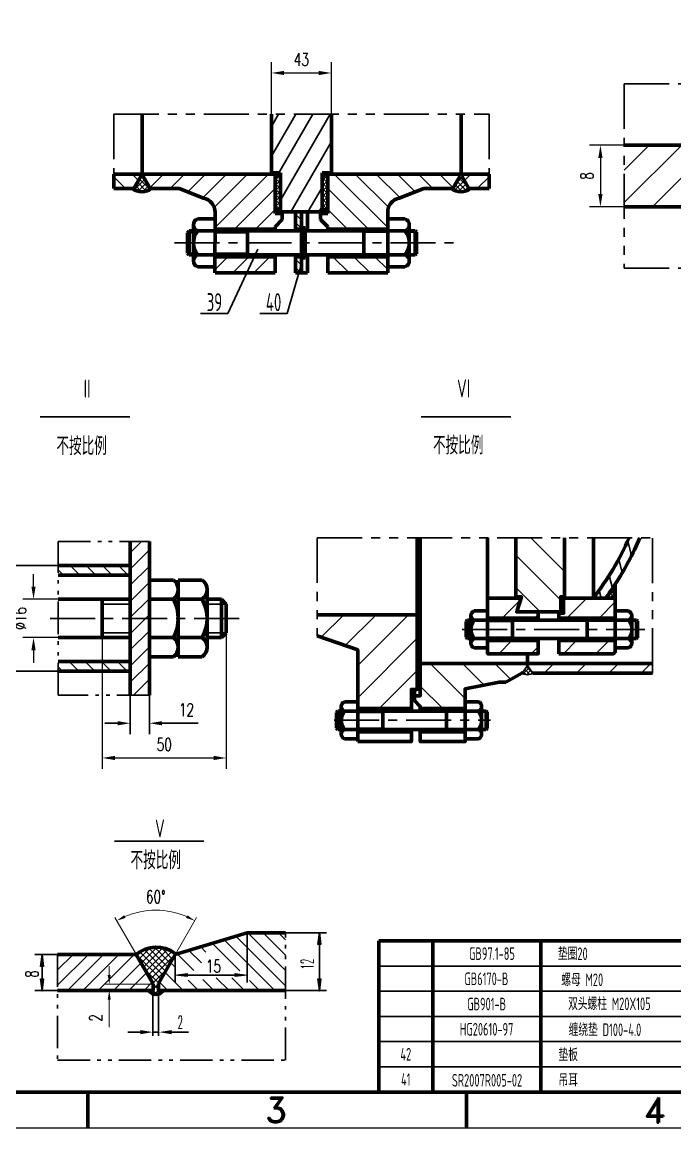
# Model space of a CAD drawing. Extents: x 0 to 1655, y 0 to 594.
# Drawn here: x 192 to 373.2, y -0.5 to 307.1 of the extents above; entities that cross this region are included whole.
import ezdxf

# ---------------------------------------------------------------- set-up
doc = ezdxf.new("R2010")
doc.units = 0
doc.header["$LTSCALE"] = 10
for name, pattern in [('CENTER', [2, 1.25, -0.25, 0.25, -0.25]), ('DASHED', [0.75, 0.5, -0.25]), ('EB_DASHDOT', [39, 30, -3, 3, -3]), ('JXX-S', [1.7, 0.9, -0.2, 0.1, -0.2, 0.1, -0.2]), ('PHANTOM', [2.5, 1.25, -0.25, 0.25, -0.25, 0.25, -0.25])]:
    doc.linetypes.add(name, pattern=pattern)
doc.layers.get('0').update_dxf_attribs({"color": 8, "linetype": 'CONTINUOUS'})
doc.layers.get('Defpoints').update_dxf_attribs({"linetype": 'CONTINUOUS'})
for name, color, linetype in [('1', 2, 'CONTINUOUS'), ('EBLAYER10', 7, 'EB_DASHDOT'), ('EBLAYER8', 7, 'CONTINUOUS'), ('TK', 5, 'CONTINUOUS')]:
    doc.layers.add(name, color=color, linetype=linetype)
for name, color, linetype, lineweight in [('A', 3, 'CONTINUOUS', 70), ('BCD', 7, 'CONTINUOUS', 35), ('G', 1, 'CENTER', 35), ('K', 6, 'PHANTOM', 35)]:
    doc.layers.add(name, color=color, linetype=linetype, lineweight=lineweight)
doc.styles.add('EN', font='romans.shx', dxfattribs={"width": 0.7, "height": 3.5})
doc.styles.add('HZ', font='dim.shx', dxfattribs={"width": 0.7, "height": 3.5, "bigfont": 'hztxt.shx'})
doc.styles.add('ST', font='romand.shx', dxfattribs={"bigfont": 'fs64f.shx'})
doc.dimstyles.get("Standard").update_dxf_attribs({"dimtxt": 3.5, "dimasz": 3.5, "dimexe": 3, "dimexo": 0, "dimgap": 2, "dimtad": 1, "dimdec": 4, "dimzin": 0, "dimdsep": 46, "dimtxsty": 'EN', "dimcen": 3, "dimclrt": 7, "dimadec": 0, "dimazin": 0, "dimtfac": 1, "dimtdec": 4, "dimtofl": 0, "dimtmove": 0, "dimatfit": 3, "dimfxl": 0, "dimtolj": 1, "dimtzin": 0, "dimarcsym": 0})
pattern_1 = [(45, (-73.0888, -77.9724), (-0.7296458, 0.7296458), []), (135, (-73.0888, -77.9724), (-0.7296458, -0.7296458), [])]
pattern_2 = [(45, (448.1184, 57.9486), (-0.561266, 0.561266), []), (135, (448.1184, 57.9486), (-0.561266, -0.561266), [])]

# ---------------------------------------------------------------- blocks, each defined once
blk = doc.blocks.new('*D7')
at = {"layer": 'BCD', "color": 0, "lineweight": -2}
for p, q in [((195.17, 150.35), (195.17, 153.85)), ((201.99, 146.85), (192.17, 146.85)), ((201.99, 136.18), (192.17, 136.18)), ((195.17, 132.68), (195.17, 129.18))]:
    blk.add_line(p, q, dxfattribs=at)
at = {"layer": 'BCD', "color": 0}
for points in [[(194.58, 150.35), (195.75, 150.35), (195.17, 146.85)], [(194.58, 132.68), (195.75, 132.68), (195.17, 136.18)]]:
    blk.add_solid(points, dxfattribs=at)
at = {"layer": 'Defpoints', "color": 0}
for p in [(201.99, 146.85), (195.17, 136.18), (201.99, 136.18)]:
    blk.add_point(p, dxfattribs=at)
at = {"layer": 'BCD', "color": 7, "insert": (191.42, 141.52), "char_height": 3.5, "attachment_point": 5, "rotation": 90, "style": 'EN'}
blk.add_mtext('\\A1;%%C16', dxfattribs=at)
blk = doc.blocks.new('*D8')
at = {"layer": 'BCD', "color": 0, "lineweight": -2}
for p, q in [((214.26, 136.18), (214.26, 99.77)), ((248.66, 137.52), (248.66, 99.77)), ((217.76, 102.77), (245.16, 102.77))]:
    blk.add_line(p, q, dxfattribs=at)
at = {"layer": 'BCD', "color": 0}
for points in [[(217.76, 103.36), (217.76, 102.19), (214.26, 102.77)], [(245.16, 103.36), (245.16, 102.19), (248.66, 102.77)]]:
    blk.add_solid(points, dxfattribs=at)
at = {"layer": 'Defpoints', "color": 0}
for p in [(214.26, 136.18), (248.66, 137.52), (248.66, 102.77)]:
    blk.add_point(p, dxfattribs=at)
at = {"layer": 'BCD', "color": 7, "insert": (231.46, 106.52), "char_height": 3.5, "attachment_point": 5, "style": 'EN'}
blk.add_mtext('\\A1;50', dxfattribs=at)
blk = doc.blocks.new('*X15')
at = {"color": 0}
for p, q in [((82.6, 42.91), (82.4, 43.12)), ((80.16, 39.5), (82.6, 41.94)), ((81.59, 39.5), (80.6, 40.49)), ((82.48, 39.5), (80.97, 41.01)), ((81.04, 39.5), (82.6, 41.06)), ((82.6, 40.26), (81.33, 41.53)), ((81.39, 41.62), (82.6, 42.83)), ((82.6, 41.14), (81.69, 42.05)), ((81.93, 39.5), (82.6, 40.17)), ((82.6, 42.03), (82.04, 42.58)), ((80.71, 39.5), (80.24, 39.97))]:
    blk.add_line(p, q, dxfattribs=at)
blk = doc.blocks.new('*X14')
at = {"color": 0}
for p, q in [((96.14, 61.36), (95.07, 65.38)), ((93.54, 56.58), (92.54, 60.32)), ((90.82, 52.25), (89.88, 55.77)), ((87.68, 49.5), (87.1, 51.64))]:
    blk.add_line(p, q, dxfattribs=at)
blk = doc.blocks.new('*D24')
at = {"layer": 'BCD', "color": 0, "lineweight": -2}
for p, q in [((261.2, 281.57), (261.2, 295.99)), ((277.84, 281.57), (277.84, 295.99)), ((264.7, 292.99), (274.34, 292.99))]:
    blk.add_line(p, q, dxfattribs=at)
at = {"layer": 'BCD', "color": 0}
for points in [[(264.7, 293.57), (264.7, 292.41), (261.2, 292.99)], [(274.34, 293.57), (274.34, 292.41), (277.84, 292.99)]]:
    blk.add_solid(points, dxfattribs=at)
at = {"layer": 'Defpoints', "color": 0}
for p in [(277.84, 292.99), (261.2, 281.57), (277.84, 281.57)]:
    blk.add_point(p, dxfattribs=at)
at = {"layer": 'BCD', "color": 7, "insert": (269.52, 296.74), "char_height": 3.5, "attachment_point": 5, "style": 'EN'}
blk.add_mtext('\\A1;43', dxfattribs=at)
blk = doc.blocks.new('*D25')
at = {"layer": 'BCD', "color": 0, "lineweight": -2}
for p, q in [((359.14, 272.92), (349.52, 272.92)), ((352.52, 269.42), (352.52, 259.35)), ((359.14, 255.85), (349.52, 255.85))]:
    blk.add_line(p, q, dxfattribs=at)
at = {"layer": 'BCD', "color": 0}
for points in [[(351.93, 269.42), (353.1, 269.42), (352.52, 272.92)], [(351.93, 259.35), (353.1, 259.35), (352.52, 255.85)]]:
    blk.add_solid(points, dxfattribs=at)
at = {"layer": 'Defpoints', "color": 0}
for p in [(359.14, 272.92), (352.52, 255.85), (359.14, 255.85)]:
    blk.add_point(p, dxfattribs=at)
at = {"layer": 'BCD', "color": 7, "insert": (348.77, 264.39), "char_height": 3.5, "attachment_point": 5, "rotation": 90, "style": 'EN'}
blk.add_mtext('\\A1;8', dxfattribs=at)
blk = doc.blocks.new('EB_BLOCK147')
at = {"layer": 'EBLAYER8', "linetype": 'ByBlock'}
blk.add_hatch(color=0, dxfattribs=at).paths.add_polyline_path([(409.28, 77.88), (412.78, 77.3), (409.28, 76.71)])
blk = doc.blocks.new('EB_BLOCK148')
at = {"layer": 'EBLAYER8', "linetype": 'ByBlock'}
blk.add_hatch(color=0, dxfattribs=at).paths.add_polyline_path([(418.01, 77.88), (414.51, 77.3), (418.01, 76.71)])
blk = doc.blocks.new('*D135')
at = {"layer": 'BCD', "color": 0, "lineweight": 0}
for p, q in [((223.64, 48.27), (217.76, 58.45)), ((234.55, 48.27), (240.43, 58.45))]:
    blk.add_line(p, q, dxfattribs=at)
blk.add_arc((229.1, 38.82), 21.67, 66.6133, 113.3867, dxfattribs=at)
at = {"layer": 'BCD', "color": 0}
for points in [[(220.68, 58.34), (220.31, 59.08), (218.26, 57.58)], [(237.89, 59.08), (237.51, 58.34), (239.93, 57.58)]]:
    blk.add_solid(points, dxfattribs=at)
at = {"layer": 'Defpoints', "color": 0}
for p in [(232.86, 60.16), (223.69, 48.18), (234.5, 48.18), (228.38, 40.05), (229.88, 40.18)]:
    blk.add_point(p, dxfattribs=at)
at = {"layer": 'BCD', "color": 7, "insert": (229.1, 64.24), "char_height": 3.5, "attachment_point": 5, "style": 'EN'}
blk.add_mtext('\\A1;60%%d', dxfattribs=at)
blk = doc.blocks.new('EB_BLOCK154', base_point=(459, 88.84))
at = {"layer": 'EBLAYER10'}
blk.add_hatch(color=7, dxfattribs=at).paths.add_polyline_path([(459, 88.84), (459.41, 92.14), (458.59, 92.14)])
at = {"layer": 'EBLAYER10', "color": 7}
for p, q in [((459, 88.84), (458.59, 92.14)), ((458.59, 92.14), (459.41, 92.14)), ((459.41, 92.14), (459, 88.84))]:
    blk.add_line(p, q, dxfattribs=at)
blk = doc.blocks.new('EB_BLOCK153', base_point=(459, 88.84))
at = {"layer": 'EBLAYER10', "color": 7}
blk.add_blockref('EB_BLOCK154', (459, 88.84), dxfattribs=at)
blk = doc.blocks.new('EB_BLOCK156', base_point=(459, 104.96))
at = {"layer": 'EBLAYER10'}
blk.add_hatch(color=7, dxfattribs=at).paths.add_polyline_path([(459, 104.96), (458.59, 101.66), (459.41, 101.66)])
at = {"layer": 'EBLAYER10', "color": 7}
for p, q in [((458.59, 101.66), (459, 104.96)), ((459, 104.96), (459.41, 101.66)), ((459.41, 101.66), (458.59, 101.66))]:
    blk.add_line(p, q, dxfattribs=at)
blk = doc.blocks.new('EB_BLOCK155', base_point=(459, 104.96))
at = {"layer": 'EBLAYER10', "color": 7}
blk.add_blockref('EB_BLOCK156', (459, 104.96), dxfattribs=at)
blk = doc.blocks.new('EB_BLOCK170', base_point=(382, 98.84))
at = {"layer": 'EBLAYER10'}
blk.add_hatch(color=7, dxfattribs=at).paths.add_polyline_path([(382, 98.84), (381.59, 95.54), (382.41, 95.54)])
at = {"layer": 'EBLAYER10', "color": 7}
for p, q in [((381.59, 95.54), (382, 98.84)), ((382, 98.84), (382.41, 95.54)), ((382.41, 95.54), (381.59, 95.54))]:
    blk.add_line(p, q, dxfattribs=at)
blk = doc.blocks.new('EB_BLOCK169', base_point=(382, 98.84))
at = {"layer": 'EBLAYER10', "color": 7}
blk.add_blockref('EB_BLOCK170', (382, 98.84), dxfattribs=at)
blk = doc.blocks.new('EB_BLOCK172', base_point=(382, 88.84))
at = {"layer": 'EBLAYER10'}
blk.add_hatch(color=7, dxfattribs=at).paths.add_polyline_path([(382, 88.84), (382.41, 92.14), (381.59, 92.14)])
at = {"layer": 'EBLAYER10', "color": 7}
for p, q in [((382, 88.84), (381.59, 92.14)), ((381.59, 92.14), (382.41, 92.14)), ((382.41, 92.14), (382, 88.84))]:
    blk.add_line(p, q, dxfattribs=at)
blk = doc.blocks.new('EB_BLOCK171', base_point=(382, 88.84))
at = {"layer": 'EBLAYER10', "color": 7}
blk.add_blockref('EB_BLOCK172', (382, 88.84), dxfattribs=at)
blk = doc.blocks.new('EB_BLOCK174', base_point=(418.97, 93.13))
at = {"layer": 'EBLAYER10'}
blk.add_hatch(color=7, dxfattribs=at).paths.add_polyline_path([(418.97, 93.13), (422.27, 92.71), (422.27, 93.54)])
at = {"layer": 'EBLAYER10', "color": 7}
for p, q in [((418.97, 93.13), (422.27, 93.54)), ((422.27, 92.71), (418.97, 93.13)), ((422.27, 93.54), (422.27, 92.71))]:
    blk.add_line(p, q, dxfattribs=at)
blk = doc.blocks.new('EB_BLOCK173', base_point=(418.97, 93.13))
at = {"layer": 'EBLAYER10', "color": 7}
blk.add_blockref('EB_BLOCK174', (418.97, 93.13), dxfattribs=at)
blk = doc.blocks.new('EB_BLOCK176', base_point=(438.92, 93.13))
at = {"layer": 'EBLAYER10'}
blk.add_hatch(color=7, dxfattribs=at).paths.add_polyline_path([(438.92, 93.13), (435.62, 93.54), (435.62, 92.71)])
at = {"layer": 'EBLAYER10', "color": 7}
for p, q in [((435.62, 92.71), (435.62, 93.54)), ((435.62, 93.54), (438.92, 93.13)), ((438.92, 93.13), (435.62, 92.71))]:
    blk.add_line(p, q, dxfattribs=at)
blk = doc.blocks.new('EB_BLOCK175', base_point=(438.92, 93.13))
at = {"layer": 'EBLAYER10', "color": 7}
blk.add_blockref('EB_BLOCK176', (438.92, 93.13), dxfattribs=at)
blk = doc.blocks.new('*D136')
at = {"layer": 'BCD', "color": 0, "lineweight": 0}
for p, q in [((216.18, 42.46), (216.18, 44.96)), ((228.28, 39.96), (215.18, 39.96)), ((228.21, 38.18), (215.18, 38.18)), ((216.18, 35.68), (216.18, 28.01))]:
    blk.add_line(p, q, dxfattribs=at)
at = {"layer": 'BCD', "color": 0}
for points in [[(215.76, 42.46), (216.6, 42.46), (216.18, 39.96)], [(215.76, 35.68), (216.6, 35.68), (216.18, 38.18)]]:
    blk.add_solid(points, dxfattribs=at)
at = {"layer": 'Defpoints', "color": 0}
for p in [(216.18, 38.18), (228.31, 38.18), (228.38, 39.96)]:
    blk.add_point(p, dxfattribs=at)
at = {"layer": 'BCD', "color": 7, "insert": (212.43, 30.6), "char_height": 3.5, "attachment_point": 5, "rotation": 90, "style": 'EN'}
blk.add_mtext('\\A1;2', dxfattribs=at)

msp = doc.modelspace()

# ---------------------------------------------------------------- hatches: boundary and pattern name
at = {"layer": 'BCD'}
h = msp.add_hatch(dxfattribs=at)
h.set_pattern_fill('ANSI31', color=256, scale=1.3, angle=15, style=0)
h.set_pattern_definition([(60, (-73.089, -77.9724), (-3.57452, 2.06375), [])])
h.paths.add_polyline_path([(263.69279, 265.26156), (263.69279, 254.44556), (274.39802, 254.44556), (275.24392, 255.91071), (275.24392, 264.42956), (275.24392, 265.26156), (277.84245, 265.26156), (277.84245, 281.56876), (274.84725, 281.56876), (261.23628, 281.56876), (261.20245, 281.51016), (261.20245, 265.26156)])
h = msp.add_hatch(dxfattribs=at)
h.set_pattern_fill('ANSI31', color=256, scale=2, style=0)
h.set_pattern_definition([(45, (484.951, 373.818), (-4.49013, 4.49013), [])])
h.paths.add_polyline_path([(359.13851, 272.922), (359.13851, 255.84822), (393.28607, 255.84822), (393.28607, 272.922)])
h = msp.add_hatch(dxfattribs=at)
h.set_pattern_fill('ANSI31', color=256, scale=1.3, style=0)
h.set_pattern_definition([(135, (612.1337, -77.9724), (2.918583, 2.918583), [])])
h.paths.add_polyline_path([(217.43925, 264.92876), (224.92725, 264.92876), (224.92725, 264.26316), (223.00583, 260.93516), (222.50663, 260.93516), (222.50663, 260.93516), (217.43925, 260.93516)])
h = msp.add_hatch(dxfattribs=at)
h.set_pattern_fill('ANSI37', color=256, scale=0.325, style=0)
h.set_pattern_definition(pattern_1)
h.paths.add_polyline_path([(223.00581, 260.9354), (222.50663, 260.93539, 0.334090725), (228.01345, 260.93537), (227.51425, 260.93538), (225.59285, 264.26339), (225.59285, 264.92899), (224.92725, 264.92899), (224.92725, 264.26339)])
h = msp.add_hatch(dxfattribs=at)
h.set_pattern_fill('ANSI31', color=256, scale=1.3, angle=90, style=0)
h.set_pattern_definition([(45, (612.1337, -77.9724), (2.918583, -2.918583), [])])
h.paths.add_polyline_path([(235.57685, 260.93516), (228.01347, 260.93516), (227.51427, 260.93516), (225.59285, 264.26316), (225.59285, 264.92876), (262.20085, 264.92876), (262.20085, 253.94636), (263.80098, 253.94636), (263.80098, 251.88569), (262.20085, 250.28556), (262.20085, 249.61996), (245.56085, 249.61996), (245.56085, 254.33319, 0.357510809), (242.35046, 258.24924)])
h.paths.add_polyline_path([(245.56085, 241.96556), (262.20085, 241.96556), (262.20085, 237.47276), (245.56085, 237.47276)])
h = msp.add_hatch(dxfattribs=at)
h.set_pattern_fill('ANSI31', color=256, scale=1.3, angle=90, style=0)
h.set_pattern_definition([(135, (-73.089, -77.9724), (-2.918583, -2.918583), [])])
h.paths.add_polyline_path([(296.69444, 258.24924), (303.46805, 260.93516), (311.03143, 260.93516), (311.53063, 260.93516), (313.45205, 264.26316), (313.45205, 264.92876), (276.84405, 264.92876), (276.84405, 253.94636), (275.24392, 253.94636), (275.24392, 251.88569), (276.84405, 250.28556), (276.84405, 249.61996), (293.48405, 249.61996), (293.48405, 254.33319, -0.357510809)])
h.paths.add_polyline_path([(293.48405, 237.47276), (293.48405, 241.96556), (276.84405, 241.96556), (276.84405, 237.47276)])
h = msp.add_hatch(dxfattribs=at)
h.set_pattern_fill('ANSI37', color=256, scale=0.325, style=0)
h.set_pattern_definition(pattern_1)
h.paths.add_polyline_path([(314.11765, 264.26316), (314.11765, 264.92876), (313.45205, 264.92876), (313.45205, 264.26316), (311.53063, 260.93516), (311.50181, 260.93516), (312.10099, 260.33598, 0.236139099), (316.18357, 260.69353), (316.42519, 260.93516), (316.03907, 260.93516)])
h = msp.add_hatch(dxfattribs=at)
h.set_pattern_fill('ANSI31', color=256, scale=1.3, style=0)
h.set_pattern_definition([(45, (-73.089, -77.9724), (-2.918583, 2.918583), [])])
h.paths.add_polyline_path([(314.11765, 264.92876), (314.11765, 264.26316), (316.03907, 260.93516), (316.53827, 260.93516), (316.53827, 260.93516), (321.60565, 260.93516), (321.60565, 264.92876)])
h = msp.add_hatch(dxfattribs=at)
h.set_pattern_fill('ANSI31', color=256, scale=2, angle=90, style=0)
h.set_pattern_definition([(135, (448.1184, 57.9486), (-4.49013, -4.49013), [])])
h.paths.add_polyline_path([(329.03197, 147.54096), (330.59698, 147.54096), (329.43809, 143.75046), (329.84422, 143.34433), (341.48647, 143.34433), (341.48647, 147.54096), (342.56947, 147.54096), (342.56947, 163.86045), (329.03197, 163.86045)])
h.paths.add_polyline_path([(324.37276, 123.83087), (326.29057, 123.83087), (330.84059, 126.4127), (332.28227, 128.45969), (332.2809, 128.99452), (302.4984, 128.99458), (302.4984, 128.45308), (302.49847, 128.45308), (302.49847, 124.12108), (302.4984, 124.12108), (302.4984, 120.05983), (300.8739, 120.05983), (300.8739, 118.70608), (302.50118, 117.07874), (302.49834, 116.4793), (314.94546, 116.4793), (314.94546, 116.56168), (314.95288, 116.56168), (314.9529, 121.95508)])
h = msp.add_hatch(dxfattribs=at)
h.set_pattern_fill('ANSI31', color=256, style=0)
h.set_pattern_definition([(45, (-66.4904, -97.35), (-2.245064, 2.245064), [])])
h.paths.add_polyline_path([(221.99148, 141.5168), (227.32483, 141.5168), (227.32483, 162.85013), (221.99148, 162.85013)])
h.paths.add_polyline_path([(221.99148, 120.18346), (227.32483, 120.18346), (227.32483, 141.5168), (221.99148, 141.5168)])
h = msp.add_hatch(dxfattribs=at)
h.set_pattern_fill('ANSI31', color=256, angle=90, style=0)
h.set_pattern_definition([(135, (-66.4904, -97.35), (-2.245064, -2.245064), [])])
h.paths.add_polyline_path([(221.99148, 156.1098), (221.91784, 156.18348), (201.99148, 156.18348), (201.99148, 153.5168), (221.99148, 153.5168)])
h.paths.add_polyline_path([(215.32483, 129.5168), (201.99148, 129.5168), (201.99148, 126.85013), (215.32483, 126.85013)])
h.paths.add_polyline_path([(221.99148, 129.33004), (221.80476, 129.5168), (215.32483, 129.5168), (215.32483, 126.85013), (221.99148, 126.85013)])
h = msp.add_hatch(dxfattribs=at)
h.set_pattern_fill('ANSI31', color=256, scale=2, style=0)
h.set_pattern_definition([(45, (448.1184, 57.9486), (-4.49013, 4.49013), [])])
h.paths.add_polyline_path([(356.64847, 147.13483), (353.94096, 147.13483), (342.29872, 147.13483), (342.29872, 142.93821), (340.94497, 142.93821), (340.94497, 141.58446), (356.64847, 141.58446), (356.64847, 141.79593)])
h.paths.add_polyline_path([(330.4616, 147.13483), (321.18022, 147.13483), (321.18022, 141.79593), (321.18024, 141.79593), (321.18023, 141.58446), (335.25922, 141.58446), (335.25922, 143.34433), (329.84422, 143.34433), (329.30272, 143.34433)])
h.paths.add_polyline_path([(335.25922, 135.35721), (321.18022, 135.35721), (321.18022, 131.70208), (335.25922, 131.70208)])
h.paths.add_polyline_path([(356.64847, 135.35721), (340.94497, 135.35721), (340.94497, 131.70208), (356.10697, 131.70208), (356.64847, 132.24358)])
h.paths.add_polyline_path([(301.68615, 142.53208), (273.86388, 142.53213), (273.86466, 136.66138), (285.1704, 132.78508), (285.17036, 116.4793), (300.06163, 116.4793), (300.06165, 121.81971), (301.68615, 121.81971)])
h.paths.add_polyline_path([(366.94356, 128.99458), (332.2809, 128.99458), (332.2809, 128.99452), (332.28222, 128.47817), (333.79881, 126.32482), (366.94356, 126.27889)])
h = msp.add_hatch(dxfattribs=at)
h.set_pattern_fill('ANSI37', color=256, scale=0.25, style=0)
h.set_pattern_definition(pattern_2)
h.paths.add_polyline_path([(342.29872, 147.13483), (341.48647, 147.13483), (341.48647, 143.34433), (342.29872, 143.34433)])
h = msp.add_hatch(dxfattribs=at)
h.set_pattern_fill('ANSI37', color=256, scale=0.25, style=0)
h.set_pattern_definition(pattern_2)
h.paths.add_polyline_path([(301.68622, 124.12108), (302.4984, 124.12108), (302.4984, 128.45308), (301.68622, 128.45308)])
h = msp.add_hatch(dxfattribs=at)
h.set_pattern_fill('ANSI37', color=256, scale=0.25, style=0)
h.set_pattern_definition(pattern_2)
h.paths.add_polyline_path([(330.7885, 126.33874), (331.36924, 126.01459), (332.28876, 125.82936), (333.15987, 126.01459), (333.78901, 126.33874), (332.28876, 128.46889)])

# ---------------------------------------------------------------- linework, layer by layer
at = {"layer": '1'}
for p, q in [((221.99148, 156.1098), (221.91784, 156.18348)), ((221.99148, 129.33004), (221.80476, 129.5168))]:
    msp.add_line(p, q, dxfattribs=at)
at = {"layer": 'A'}
for p, q in [((225.30925, 264.92899), (225.30925, 281.57452)), ((261.20245, 265.26156), (261.20245, 281.56876)), ((277.84245, 281.56876), (277.84245, 265.26156)), ((313.82913, 264.92642), (313.82913, 281.53744)), ((359.13851, 272.922), (393.28607, 272.922)), ((217.43138, 260.93543), (217.4314, 264.92901)), ((217.4314, 264.92901), (224.92725, 264.92899)), ((225.59285, 264.92899), (224.92725, 264.92899)), ((224.92725, 264.92899), (224.92725, 264.26339)), ((225.59285, 264.92899), (262.20085, 264.92877)), ((225.59285, 264.26339), (225.59285, 264.92899)), ((263.69279, 265.26156), (261.20245, 265.26156)), ((262.20085, 253.94637), (262.20085, 265.26156)), ((263.69279, 254.44556), (263.69279, 265.26156)), ((275.24392, 265.26156), (275.24392, 254.44556)), ((277.84245, 265.26156), (275.24392, 265.26156)), ((276.84405, 264.92876), (276.84405, 265.26156)), ((313.45205, 264.92876), (276.84405, 264.92876)), ((276.84405, 264.92876), (276.84405, 253.94636)), ((313.45205, 264.92876), (314.11765, 264.92876)), ((313.45205, 264.26316), (313.45205, 264.92876)), ((321.60565, 264.92876), (314.11765, 264.92876)), ((314.11765, 264.92876), (314.11765, 264.26316)), ((321.60565, 260.93516), (321.60565, 264.92876)), ((224.92725, 264.26339), (223.00581, 260.9354)), ((227.51425, 260.93538), (225.59285, 264.26339)), ((263.69279, 264.45258), (262.2008, 264.42956)), ((263.69002, 254.95478), (263.69279, 264.45258)), ((275.24392, 254.94476), (275.24392, 264.42956)), ((275.24392, 264.42956), (276.84405, 264.42956)), ((311.53063, 260.93516), (313.45205, 264.26316)), ((314.11765, 264.26316), (316.03907, 260.93516)), ((217.43138, 260.93543), (222.50663, 260.93541)), ((223.00581, 260.9354), (222.50663, 260.93539)), ((235.57683, 260.93534), (227.51425, 260.93538)), ((242.35042, 258.24935), (235.57683, 260.93534)), ((296.69444, 258.24924), (303.46805, 260.93516)), ((303.46805, 260.93516), (311.03143, 260.93516)), ((311.03143, 260.93516), (311.53063, 260.93516)), ((316.03907, 260.93516), (316.53827, 260.93516)), ((316.53827, 260.93516), (321.60565, 260.93516)), ((359.13851, 255.84822), (393.28607, 255.84822)), ((245.54507, 252.44876), (240.75275, 252.44876)), ((245.56079, 254.3333), (245.56077, 249.62005)), ((264.19759, 252.28236), (262.20078, 250.28557)), ((262.20079, 253.94637), (264.19759, 253.94636)), ((262.2008, 254.94477), (263.69002, 254.95478)), ((275.24392, 254.44556), (263.69279, 254.44556)), ((264.19759, 253.94636), (264.1976, 254.44556)), ((264.19759, 253.94636), (264.19759, 252.28236)), ((267.85845, 254.44556), (267.85845, 249.61996)), ((269.52245, 249.61996), (269.52245, 254.44556)), ((271.18645, 254.44556), (271.18645, 249.12076)), ((274.84725, 253.94636), (274.84725, 254.44556)), ((276.84405, 253.94636), (274.84725, 253.94636)), ((274.84725, 253.94636), (274.84725, 252.28236)), ((274.84725, 252.28236), (276.84405, 250.28556)), ((276.84405, 254.94476), (275.24392, 254.94476)), ((293.48405, 249.61996), (293.48405, 254.33319)), ((293.48405, 252.44876), (298.27637, 252.44876)), ((239.55467, 250.78476), (239.55467, 240.80076)), ((245.56077, 249.62005), (245.537, 241.96566)), ((262.20077, 249.61997), (245.56077, 249.62005)), ((262.2008, 250.28559), (262.20077, 249.61997)), ((262.20077, 249.61997), (262.20077, 249.12076)), ((267.85845, 249.61996), (267.85845, 249.12076)), ((269.52245, 249.61996), (267.85845, 249.61996)), ((269.52245, 249.95276), (270.52085, 249.95276)), ((269.52245, 249.95276), (269.52245, 241.63276)), ((270.52085, 249.95276), (270.52085, 241.63276)), ((276.84405, 250.28556), (276.84405, 249.61996)), ((276.84405, 249.61996), (293.48405, 249.61996)), ((276.84405, 249.12076), (276.84405, 249.61996)), ((293.48405, 249.61996), (293.48405, 241.96556)), ((299.47445, 250.78476), (299.47445, 240.80076)), ((238.3621, 249.12076), (237.8629, 248.62156)), ((237.8629, 248.62156), (237.8629, 242.96396)), ((239.53374, 249.12076), (238.3621, 249.12076)), ((238.3621, 249.12076), (238.3621, 242.46476)), ((245.54507, 249.12076), (240.75275, 249.12076)), ((245.56085, 249.12076), (269.52245, 249.12076)), ((254.54645, 249.12076), (254.54645, 242.46476)), ((270.52085, 249.12076), (293.48405, 249.12076)), ((286.82805, 242.46476), (286.82805, 249.12076)), ((293.48405, 249.12076), (298.27637, 249.12076)), ((299.47445, 249.12076), (301.13845, 249.12076)), ((301.13845, 249.12076), (301.13845, 242.46476)), ((301.47125, 248.78796), (301.13845, 249.12076)), ((301.47125, 248.78796), (301.47125, 242.79756)), ((237.8629, 242.96396), (238.3621, 242.46476)), ((239.53374, 242.46476), (238.3621, 242.46476)), ((245.54507, 242.46476), (240.75275, 242.46476)), ((245.537, 241.96566), (245.53697, 237.47286)), ((262.20073, 241.96557), (245.56073, 241.96566)), ((245.56085, 242.46476), (269.52245, 242.46476)), ((262.20071, 237.47277), (262.20073, 241.96557)), ((262.20074, 242.46477), (262.20073, 241.96557)), ((267.85845, 241.96556), (267.85845, 242.46476)), ((267.85845, 241.96556), (267.85845, 237.47276)), ((269.52245, 241.96556), (267.85845, 241.96556)), ((269.52245, 241.96556), (269.52245, 242.46476)), ((269.52245, 237.47276), (269.52245, 241.96556)), ((269.52245, 241.63276), (270.52085, 241.63276)), ((270.52085, 242.46476), (293.48405, 242.46476)), ((271.18645, 237.47276), (271.18645, 242.46476)), ((276.84405, 242.46476), (276.84405, 241.96556)), ((276.84405, 237.47276), (276.84405, 241.96556)), ((276.84405, 241.96556), (293.48405, 241.96556)), ((293.48405, 242.46476), (298.27637, 242.46476)), ((293.48405, 241.96556), (293.48405, 237.47276)), ((299.47445, 242.46476), (301.13845, 242.46476)), ((301.47125, 242.79756), (301.13845, 242.46476)), ((245.54507, 239.13676), (240.75275, 239.13676)), ((262.20071, 237.47277), (245.56071, 237.47286)), ((267.85845, 237.47276), (269.52245, 237.47276)), ((269.52245, 237.47276), (271.18645, 237.47276)), ((276.84405, 237.47276), (293.48405, 237.47276)), ((293.48405, 239.13676), (298.27637, 239.13676)), ((301.68622, 163.86045), (301.68622, 142.53208)), ((302.4984, 128.99458), (302.4984, 163.94182)), ((321.18022, 163.86045), (321.18022, 147.13483)), ((350.5562, 163.86045), (350.5562, 147.13483)), ((221.99148, 120.18346), (221.99148, 162.85013)), ((227.32483, 120.18346), (227.32483, 162.85013)), ((221.99148, 156.18348), (201.99148, 156.18348)), ((201.99148, 153.5168), (221.99148, 153.5168)), ((227.32483, 152.18348), (233.99148, 152.18348)), ((235.32483, 152.18348), (241.99148, 152.18348)), ((235.32483, 130.85013), (235.32483, 152.18348)), ((356.64847, 147.13483), (356.64847, 151.0669)), ((243.32483, 133.5168), (243.32483, 149.5168)), ((201.99148, 146.85013), (221.99148, 146.85013)), ((214.26019, 136.18346), (214.26019, 146.85013)), ((227.32483, 146.85013), (233.99148, 146.85013)), ((235.32483, 146.85013), (241.99148, 146.85013)), ((243.32483, 146.85013), (247.32483, 146.85013)), ((247.32483, 146.85013), (248.65813, 145.5168)), ((247.32483, 136.18346), (247.32483, 146.85013)), ((248.65813, 137.5168), (248.65813, 145.5168)), ((342.29872, 147.13483), (342.29872, 147.5143)), ((316.56015, 142.31083), (316.56015, 134.63083)), ((321.16815, 143.59083), (317.48176, 143.59083)), ((321.18024, 141.79593), (321.1802, 135.31049)), ((321.18022, 141.58446), (321.18022, 135.35721)), ((335.25922, 141.58446), (335.25922, 141.03083)), ((340.94497, 141.03083), (340.94497, 141.58446)), ((356.64847, 143.59083), (360.33487, 143.59083)), ((356.64847, 141.79593), (356.64847, 135.31049)), ((361.25647, 142.31083), (361.25647, 134.63083)), ((315.64279, 141.03083), (315.25879, 140.64683)), ((315.25879, 140.64683), (315.25879, 136.29483)), ((316.54406, 141.03083), (315.64279, 141.03083)), ((315.64279, 141.03083), (315.64279, 135.91083)), ((321.16815, 141.03083), (317.48176, 141.03083)), ((321.1803, 141.03083), (356.64847, 141.03083)), ((328.0923, 141.03083), (328.0923, 135.91083)), ((348.84621, 135.91083), (348.84621, 141.03083)), ((356.64847, 141.03083), (360.33487, 141.03083)), ((361.25647, 141.03083), (362.53647, 141.03083)), ((362.79247, 140.77483), (362.53647, 141.03083)), ((362.53647, 141.03083), (362.53647, 135.91083)), ((362.79247, 140.77483), (362.79247, 136.16683)), ((201.99148, 136.18346), (221.99148, 136.18346)), ((227.32483, 136.18346), (233.99148, 136.18346)), ((235.32483, 136.18346), (241.99148, 136.18346)), ((243.32483, 136.18346), (247.32483, 136.18346)), ((247.32483, 136.18346), (248.65813, 137.5168)), ((315.25879, 136.29483), (315.64279, 135.91083)), ((316.54406, 135.91083), (315.64279, 135.91083)), ((321.16815, 135.91083), (317.48176, 135.91083)), ((321.1803, 135.91083), (356.64847, 135.91083)), ((335.25922, 135.91083), (335.25922, 135.35721)), ((340.94497, 135.35721), (340.94497, 135.91083)), ((356.64847, 135.91083), (360.33487, 135.91083)), ((361.25647, 135.91083), (362.53647, 135.91083)), ((362.79247, 136.16683), (362.53647, 135.91083)), ((321.16815, 133.35083), (317.48176, 133.35083)), ((356.64847, 133.35083), (360.33487, 133.35083)), ((221.99148, 129.5168), (201.99148, 129.5168)), ((227.32483, 130.85013), (233.99148, 130.85013)), ((235.32483, 130.85013), (241.99148, 130.85013)), ((332.2809, 128.99452), (332.2809, 131.70178)), ((201.99148, 126.85013), (221.99148, 126.85013)), ((332.28097, 128.99458), (366.94356, 128.99458)), ((333.76211, 126.32488), (366.94356, 126.27889)), ((326.29057, 123.83087), (324.37276, 123.83087)), ((300.8739, 120.05983), (300.8739, 121.81971)), ((280.57532, 117.07658), (280.57532, 109.39658)), ((285.18332, 118.35658), (281.49692, 118.35658)), ((314.94546, 118.35658), (318.63186, 118.35658)), ((319.55346, 117.07658), (319.55346, 109.39658)), ((279.65796, 115.79658), (279.27396, 115.41258)), ((279.27396, 115.41258), (279.27396, 111.06058)), ((280.55923, 115.79658), (279.65796, 115.79658)), ((279.65796, 115.79658), (279.65796, 110.67658)), ((285.18332, 115.79658), (281.49692, 115.79658)), ((285.1954, 116.56168), (285.19537, 110.07624)), ((285.19546, 115.79658), (314.94546, 115.79658)), ((292.10746, 115.79658), (292.10746, 110.67658)), ((300.06163, 115.79658), (300.06163, 116.4793)), ((302.49834, 116.4793), (302.49834, 115.79658)), ((309.82546, 110.67658), (309.82546, 115.79658)), ((314.94546, 116.56168), (314.94546, 110.07624)), ((314.94546, 115.79658), (318.63186, 115.79658)), ((319.55346, 115.79658), (320.83346, 115.79658)), ((321.08946, 115.54058), (320.83346, 115.79658)), ((320.83346, 115.79658), (320.83346, 110.67658)), ((321.08946, 115.54058), (321.08946, 110.93258)), ((279.27396, 111.06058), (279.65796, 110.67658)), ((321.08946, 110.93258), (320.83346, 110.67658)), ((280.55923, 110.67658), (279.65796, 110.67658)), ((285.18332, 110.67658), (281.49692, 110.67658)), ((285.18332, 108.11658), (281.49692, 108.11658)), ((285.19546, 110.67658), (314.94546, 110.67658)), ((300.0616, 109.99386), (300.0616, 110.67658)), ((302.49834, 110.67658), (302.49834, 109.99386)), ((314.94546, 110.67658), (318.63186, 110.67658)), ((314.94546, 108.11658), (318.63186, 108.11658)), ((319.55346, 110.67658), (320.83346, 110.67658)), ((234.5032, 48.17928), (254.45276, 54.17928)), ((254.45276, 54.17928), (265.09242, 54.17928)), ((291, 10), (291, 52)), ((471, 52), (291, 52)), ((306, 10), (306, 52)), ((336, 10), (336, 52)), ((201.8608, 48.17928), (223.69251, 48.17928)), ((228.3844, 40.05269), (223.69251, 48.17928)), ((229.8844, 40.17928), (234.5032, 48.17928)), ((228.3844, 40.05269), (228.3844, 38.17928)), ((229.8844, 40.17928), (229.8844, 38.17928)), ((201.8608, 38.17928), (228.3844, 38.17928)), ((229.8844, 38.17928), (265.09242, 38.17928))]:
    msp.add_line(p, q, dxfattribs=at)
for points in [[(342.56947, 147.54096), (341.48647, 147.54096), (341.48647, 143.34433), (329.84422, 143.34433), (329.43809, 143.75046), (330.59698, 147.54096), (329.03197, 147.54096), (329.03197, 163.86045)], [(342.56947, 163.86045), (342.56947, 147.54096)], [(340.94497, 141.58446), (340.94497, 142.93821), (342.29872, 142.93821), (342.29872, 147.13483), (353.94096, 147.13483)], [(356.64847, 147.13483), (356.64847, 141.58446), (340.94497, 141.58446)], [(353.94096, 147.13483), (356.64847, 147.13483)], [(285.17036, 116.4793), (300.06163, 116.4793), (300.06165, 121.81971), (301.68615, 121.81971), (301.68615, 142.53208), (273.86466, 142.53213)], [(273.86466, 136.66138), (285.1704, 132.78508), (285.17036, 116.4793)], [(332.28227, 128.45969), (332.2809, 128.99452), (302.4984, 128.99458), (302.4984, 120.05983), (300.8739, 120.05983), (300.8739, 118.70608), (302.50118, 117.07874), (302.49834, 116.4793)], [(326.29057, 123.83087), (330.68364, 126.32364), (330.81555, 126.32364)], [(302.49834, 116.4793), (314.95288, 116.4793), (314.9529, 121.95508), (324.37276, 123.83087)], [(314.95285, 109.99386), (314.95284, 107.33458), (302.49834, 107.33458), (302.49834, 109.99386), (314.95287, 109.99386)]]:
    msp.add_lwpolyline(points, dxfattribs=at)
for points in [[(321.18022, 147.13483), (321.18022, 141.58446), (335.25922, 141.58446), (335.25922, 143.34433), (329.30272, 143.34433), (330.4616, 147.13483)], [(341.48647, 143.34433), (342.29872, 143.34433), (342.29872, 147.13483), (341.48647, 147.13483)], [(321.18022, 135.35721), (321.18022, 131.70208), (335.25922, 131.70208), (335.25922, 135.35721)], [(340.94497, 131.70208), (340.94497, 135.35721), (356.64847, 135.35721), (356.64847, 132.24358), (356.10697, 131.70208)], [(301.68622, 124.12108), (302.49847, 124.12108), (302.49847, 128.45308), (301.68622, 128.45308)], [(285.17034, 107.33458), (285.17036, 109.99386), (300.0616, 109.99386), (300.06159, 107.33458)]]:
    msp.add_lwpolyline(points, close=True, dxfattribs=at)
for centre, radius, start, end in [((225.26005, 264.59619), 4.5807, 233.0518494, 306.9481506), ((313.78485, 264.59596), 4.5807, 233.0518494, 306.9481506), ((241.56719, 254.3333), 3.9936, 0, 78.4403687), ((297.47765, 254.33319), 3.9936, 101.5596161, 179.9999967), ((241.30926, 250.78476), 1.7546, 108.492218, 251.507782), ((297.71986, 250.78476), 1.7546, 288.492218, 71.507782), ((244.77593, 245.79276), 5.22126, 140.4022522, 219.5977554), ((294.25319, 245.79276), 5.22126, 320.4022446, 39.5977478), ((241.30926, 240.80076), 1.7546, 108.492218, 251.507782), ((297.71986, 240.80076), 1.7546, 288.492218, 71.507782), ((286.19338, 196.68208), 81.225, 322.4104614, 336.1663308), ((286.19338, 196.68208), 83.9325, 327.0795099, 336.9802777), ((231.99148, 149.5168), 3.33333, 306.8699036, 53.1301041), ((239.99148, 149.5168), 3.33333, 306.8699036, 53.1301041), ((286.19338, 196.68208), 83.9325, 323.8200684, 327.0795099), ((223.99148, 141.5168), 11.33333, 331.9275208, 28.0724869), ((231.99148, 141.5168), 11.33333, 331.9275208, 28.0724869), ((317.90984, 142.31083), 1.34969, 108.492218, 251.507782), ((359.90678, 142.31083), 1.34969, 288.492218, 71.507782), ((320.57651, 138.47083), 4.01636, 140.4022522, 219.5977554), ((357.24011, 138.47083), 4.01636, 320.4022446, 39.5977478), ((231.99148, 133.5168), 3.33333, 306.8699036, 53.1301041), ((239.99148, 133.5168), 3.33333, 306.8699036, 53.1301041), ((317.90984, 134.63083), 1.34969, 108.492218, 251.507782), ((359.90678, 134.63083), 1.34969, 288.492218, 71.507782), ((281.92501, 117.07658), 1.34969, 108.492218, 251.507782), ((318.20377, 117.07658), 1.34969, 288.492218, 71.507782), ((284.59168, 113.23658), 4.01636, 140.4022522, 219.5977554), ((315.53711, 113.23658), 4.01636, 320.4022446, 39.5977478), ((281.92501, 109.39658), 1.34969, 108.492218, 251.507782), ((318.20377, 109.39658), 1.34969, 288.492218, 71.507782), ((229.21246, 41.82234), 8.41906, 52.0725879, 130.9689218), ((229.16569, 39.40734), 2.31066, 212.406509, 327.593491)]:
    msp.add_arc(centre, radius, start, end, dxfattribs=at)
at = {"layer": 'BCD'}
for p, q in [((262.2008, 263.1888), (263.46101, 264.449)), ((263.69216, 262.2681), (262.2008, 263.75946)), ((262.2008, 261.71801), (263.69243, 263.20965)), ((263.69173, 260.79775), (262.2008, 262.28868)), ((262.2008, 260.24723), (263.692, 261.73843)), ((263.69258, 263.73846), (262.98931, 264.44173)), ((275.24392, 262.99488), (276.6786, 264.42956)), ((276.84405, 262.35325), (275.24392, 263.95338)), ((275.24392, 261.5241), (276.84405, 263.12423)), ((276.84405, 260.88247), (275.24392, 262.48259)), ((275.24392, 260.05332), (276.84405, 261.65344)), ((276.84405, 263.82403), (276.23852, 264.42956)), ((263.6913, 259.3274), (262.2008, 260.8179)), ((262.2008, 258.77645), (263.69157, 260.26722)), ((263.69087, 257.85704), (262.2008, 259.34711)), ((262.2008, 257.30567), (263.69114, 258.79601)), ((276.84405, 259.41168), (275.24392, 261.01181)), ((275.24392, 258.58254), (276.84405, 260.18266)), ((276.84405, 257.9409), (275.24392, 259.54103)), ((275.24392, 257.11175), (276.84405, 258.71188)), ((311.08829, 260.89307), (311.13038, 260.93516)), ((312.10099, 260.33598), (311.50181, 260.93516)), ((263.69044, 256.38669), (262.2008, 257.87633)), ((262.2008, 255.83489), (263.69071, 257.3248)), ((263.65183, 254.95452), (262.2008, 256.40555)), ((262.78539, 254.9487), (263.69028, 255.85359)), ((274.39802, 254.44556), (275.24392, 255.91071)), ((276.84405, 256.47012), (275.24392, 258.07025)), ((275.24392, 255.64097), (276.84405, 257.2411)), ((276.84405, 254.99934), (275.24392, 256.59947)), ((276.01849, 254.94476), (276.84405, 255.77032)), ((269.52245, 252.13956), (267.85845, 253.80307)), ((275.42785, 254.94476), (275.24392, 255.12868)), ((267.85845, 251.45017), (269.52245, 249.78666)), ((239.53374, 248.62156), (238.3621, 248.62156)), ((245.56085, 248.62156), (254.54645, 248.62156)), ((286.82805, 248.78796), (293.48405, 248.78796)), ((301.47125, 248.78796), (299.47445, 248.78796)), ((257.38903, 244.10922), (249.13722, 226.18391)), ((239.53374, 242.96396), (238.3621, 242.96396)), ((245.56085, 242.96396), (254.54645, 242.96396)), ((269.52245, 239.62212), (267.85845, 241.28563)), ((286.82805, 242.79756), (293.48405, 242.79756)), ((301.47125, 242.79756), (299.47445, 242.79756)), ((269.23493, 239.04573), (265.56849, 226.18391)), ((267.85845, 238.93273), (269.31885, 237.47276)), ((249.13722, 226.18391), (241.52213, 226.18391)), ((265.56849, 226.18391), (257.9534, 226.18391)), ((197.035, 197.47951), (221.88994, 197.47951)), ((302.76768, 197.53766), (327.62262, 197.53766)), ((201.99148, 156.18348), (182.54649, 156.18348)), ((214.26019, 145.5168), (221.99148, 145.5168)), ((243.32483, 145.5168), (248.65813, 145.5168)), ((214.26019, 137.5168), (221.99148, 137.5168)), ((243.32483, 137.5168), (248.65813, 137.5168)), ((201.99148, 126.85013), (182.54649, 126.85013)), ((221.99148, 120.18346), (221.99148, 109.41065)), ((227.32483, 120.18346), (227.32483, 109.41065)), ((218.49148, 112.41065), (214.99148, 112.41065)), ((230.82483, 112.41065), (240.90816, 112.41065)), ((280.55923, 111.06058), (279.65796, 111.06058)), ((217.61054, 79.6394), (242.46549, 79.6394)), ((265.09242, 39.50733), (251.35281, 53.24694)), ((254.45276, 54.17928), (254.45276, 40.46341)), ((265.09242, 43.74997), (254.66311, 54.17928)), ((265.09242, 47.99261), (258.90575, 54.17928)), ((259.67576, 54.17877), (276.5308, 54.17877)), ((265.09242, 52.23525), (263.14839, 54.17928)), ((274.5308, 54.17877), (274.5308, 41.47928)), ((224.41272, 46.93184), (227.55814, 50.07727)), ((225.05977, 45.81112), (229.48561, 50.23697)), ((225.70681, 44.6904), (231.05395, 50.03754)), ((231.84435, 43.574), (225.86922, 49.54913)), ((226.35386, 43.56968), (232.39917, 49.615)), ((232.49139, 44.69472), (227.191, 49.99512)), ((233.13844, 45.81544), (228.72652, 50.22737)), ((233.78549, 46.93616), (230.59445, 50.1272)), ((241.77991, 45.84928), (238.30614, 49.32305)), ((243.01957, 48.85226), (241.56781, 50.30402)), ((252.43912, 43.67535), (244.82947, 51.28499)), ((262.17783, 38.17928), (248.09114, 52.26597)), ((201.89621, 48.17928), (195.53055, 48.17928)), ((201.8608, 43.90123), (206.13885, 48.17928)), ((201.8608, 39.65859), (210.38149, 48.17928)), ((201.8608, 48.14387), (201.89621, 48.17928)), ((204.62413, 38.17928), (214.62413, 48.17928)), ((208.86677, 38.17928), (218.86677, 48.17928)), ((213.10941, 38.17928), (223.10941, 48.17928)), ((230.55025, 41.33256), (223.69841, 48.1844)), ((223.76567, 48.05256), (224.53677, 48.82366)), ((231.1973, 42.45328), (224.71262, 48.93796)), ((227.00091, 42.44896), (233.57494, 49.02299)), ((227.64796, 41.32825), (234.40456, 48.08485)), ((234.43254, 48.05688), (233.3155, 49.17392)), ((234.5032, 48.17928), (234.5032, 40.46341)), ((239.65766, 43.72889), (235.04447, 48.34207)), ((197.53055, 44.87928), (197.53055, 41.47928)), ((217.35205, 38.17928), (225.03199, 45.85923)), ((221.59469, 38.17928), (226.58491, 43.1695)), ((229.9032, 40.21185), (226.09226, 44.02278)), ((228.295, 40.20753), (232.09414, 44.00666)), ((236.72198, 38.17928), (231.65508, 43.24618)), ((234.5032, 44.6407), (233.20799, 45.93591)), ((471, 45), (291, 45)), ((225.83733, 38.17928), (228.13782, 40.47977)), ((228.3844, 38.52916), (229.8844, 40.02916)), ((232.47934, 38.17928), (230.10216, 40.55646)), ((237.8032, 42.46341), (251.15276, 42.46341)), ((240.96462, 38.17928), (238.12384, 41.02007)), ((245.20726, 38.17928), (242.12932, 41.25723)), ((249.4499, 38.17928), (245.89935, 41.72983)), ((253.69255, 38.17928), (250.19911, 41.67272)), ((257.93519, 38.17928), (255.14618, 40.96829)), ((201.8608, 38.17928), (195.53055, 38.17928)), ((227.58097, 37.72572), (228.03453, 38.17928)), ((228.31131, 38.17928), (228.31131, 25.63465)), ((229.8844, 38.46288), (228.3844, 39.96288)), ((229.46356, 37.11596), (228.3844, 38.19511)), ((228.75625, 37.13324), (229.8844, 38.26139)), ((229.88295, 38.17928), (229.88295, 25.63465)), ((230.6828, 37.66449), (230.168, 38.17928)), ((259.67576, 38.17928), (276.5308, 38.17928)), ((471, 38), (291, 38)), ((471, 31), (291, 31)), ((224.81131, 26.63465), (221.31131, 26.63465)), ((228.31131, 26.63465), (230.04371, 26.63465)), ((233.54371, 26.63465), (237.04371, 26.63465)), ((237.04371, 26.63465), (238.18371, 26.63465)), ((471, 24), (291, 24)), ((471, 17), (291, 17)), ((471, 17), (291, 17))]:
    msp.add_line(p, q, dxfattribs=at)
at = {"layer": 'BCD', "linetype": 'Continuous'}
for p, q in [((316.54406, 140.64683), (315.64279, 140.64683)), ((321.1803, 140.64683), (328.0923, 140.64683)), ((348.84621, 140.77483), (356.64847, 140.77483)), ((362.79247, 140.77483), (361.25647, 140.77483)), ((316.54406, 136.29483), (315.64279, 136.29483)), ((321.1803, 136.29483), (328.0923, 136.29483)), ((348.84621, 136.16683), (356.64847, 136.16683)), ((362.79247, 136.16683), (361.25647, 136.16683)), ((280.55923, 115.41258), (279.65796, 115.41258)), ((285.19546, 115.41258), (292.10746, 115.41258)), ((309.82546, 115.54058), (314.94546, 115.54058)), ((321.08946, 115.54058), (319.55346, 115.54058)), ((285.19546, 111.06058), (292.10746, 111.06058)), ((309.82546, 110.93258), (314.94546, 110.93258)), ((321.08946, 110.93258), (319.55346, 110.93258))]:
    msp.add_line(p, q, dxfattribs=at)
at = {"layer": 'BCD'}
msp.add_lwpolyline([(332.28876, 128.46889), (330.7885, 126.33874), (331.36924, 126.01459), (332.28876, 125.82936), (333.15987, 126.01459), (333.78901, 126.33874)], close=True, dxfattribs=at)
for p in [(254.45276, 54.17928), (201.89621, 48.17928), (234.5032, 48.17928), (254.45276, 42.46341), (197.53055, 38.17928), (201.8608, 38.17928), (259.67576, 38.17928), (274.5308, 38.17928)]:
    msp.add_point(p, dxfattribs=at)
for points in [[(218.49148, 112.99398), (218.49148, 111.82732), (221.99148, 112.41065)], [(230.82483, 112.99398), (230.82483, 111.82732), (227.32483, 112.41065)]]:
    msp.add_solid(points, dxfattribs=at)
at = {"layer": 'Defpoints', "color": 0, "linetype": 'ByBlock'}
for p in [(359.13851, 272.922), (364.91585, 255.84822)]:
    msp.add_point(p, dxfattribs=at)
at = {"layer": 'G'}
for p, q in [((262.20077, 249.61997), (262.20077, 249.61997)), ((234.27924, 245.79276), (313.2249, 245.79276)), ((252.27988, 141.5168), (197.90874, 141.5168)), ((314.11409, 138.47083), (364.84148, 138.47083)), ((278.59464, 113.23658), (322.05482, 113.23658))]:
    msp.add_line(p, q, dxfattribs=at)
at = {"layer": 'K'}
for p, q in [((359.13851, 289.99579), (413.56116, 289.99579)), ((359.13851, 289.99579), (359.13851, 238.77444)), ((217.43148, 281.56903), (217.4314, 264.92901)), ((217.43148, 281.56903), (321.60565, 281.56876)), ((321.60565, 281.56876), (321.60565, 264.92876)), ((359.13851, 238.77444), (413.56116, 238.77444)), ((273.86105, 163.86045), (366.94356, 163.86045)), ((273.86105, 163.86045), (273.86466, 136.66138)), ((366.94356, 126.27889), (366.94356, 163.86045))]:
    msp.add_line(p, q, dxfattribs=at)
at = {"layer": 'K', "linetype": 'JXX-S'}
for p, q in [((201.99148, 162.85013), (227.32483, 162.85013)), ((201.99148, 120.18346), (201.99148, 162.85013)), ((227.32483, 120.18346), (201.99148, 120.18346)), ((265.09242, 18.88409), (265.09242, 54.17928)), ((201.8608, 48.17928), (201.8608, 18.88409)), ((201.8608, 18.88409), (265.09242, 18.88409))]:
    msp.add_line(p, q, dxfattribs=at)
at = {"layer": 'TK', "linetype": 'DASHED', "const_width": 0.35}
msp.add_lwpolyline([(0, 0), (841, 0), (841, 594), (0, 594)], close=True, dxfattribs=at)
at = {"layer": 'TK', "const_width": 1}
msp.add_lwpolyline([(25, 10), (831, 10), (831, 584), (25, 584)], close=True, dxfattribs=at)
for points in [[(210.25, 0), (210.25, 10)], [(315.375, 0), (315.375, 10)]]:
    msp.add_lwpolyline(points, dxfattribs=at)

# ---------------------------------------------------------------- block references
at = {"layer": 'BCD'}
for name, p in [('*X14', (265.04751, 97.63499)), ('*X15', (274.04751, 107.63499)), ('EB_BLOCK155', (274.5308, 54.29889)), ('EB_BLOCK169', (197.53055, 48.17928)), ('EB_BLOCK171', (197.53055, 38.17928)), ('EB_BLOCK173', (234.5032, 42.46341)), ('EB_BLOCK175', (254.45276, 42.46341)), ('EB_BLOCK153', (274.5308, 38.17928)), ('EB_BLOCK147', (-184.46884, -50.66336)), ('EB_BLOCK148', (-184.46884, -50.66336))]:
    msp.add_blockref(name, p, dxfattribs=at)

# ---------------------------------------------------------------- texts
at = {"layer": 'BCD', "color": 7, "style": 'EN', "width": 0.5}
msp.add_text('12', height=3.5, rotation=90, dxfattribs=at).set_placement((272.84029, 44.04026))
msp.add_text('2', height=3.5, dxfattribs=at).set_placement((235.15901, 27.61946))
at = {"layer": 'BCD', "style": 'HZ'}
for s, insert, char_height, width, attachment_point in [('39', (245.37204, 229.33955), 5, 6.1082525, 5), ('40', (261.80331, 229.33955), 5, 6.1082525, 5), ('II', (209.08062, 207.83774), 5, 22.8455141, 1), ('VI', (312.72815, 207.89589), 5, 22.8455141, 1), ('不按比例', (201.52009, 191.88629), 5, 22.8455141, 1), ('不按比例', (306.04285, 192.07265), 5, 22.8455141, 1), ('V', (228.89878, 85.70989), 5, 22.8455141, 1), ('不按比例', (222.09563, 76.85881), 5, 22.8455141, 1), ('GB97.1-85', (322.41906, 48.43487), 3.5, 15, 5), ('垫圈20', (344.85587, 48.3961), 3.5, 55, 5), ('GB6170-B', (320.86518, 41.43487), 3.5, 15, 5), ('螺母 M20', (347.47225, 41.17825), 3.5, 55, 5), ('GB901-B', (320.93362, 34.43487), 3.5, 15, 5), ('双头螺柱 M20X105', (355.01376, 34.5), 3.5, 55, 5), ('HG20610-97', (320.93362, 27.43487), 3.5, 15, 5), ('缠绕垫 D100-4.0 ', (353.781, 27.28215), 3.5, 55, 5), ('42', (298.5, 20.5), 3.5, 15, 5), ('垫板', (340.89342, 20.325), 3.5, 55, 4), ('41', (298.5, 13.5), 3.5, 15, 5), ('SR2007R005-02', (321.04705, 13.25987), 3.5, 15, 5), ('吊耳', (340.89342, 13.325), 3.5, 55, 4)]:
    msp.add_mtext(s, dxfattribs=dict(at, insert=insert, char_height=char_height, width=width, attachment_point=attachment_point))
at = {"layer": 'BCD', "color": 7, "char_height": 3.5, "attachment_point": 5, "style": 'EN'}
for s, insert in [('\\A1;12', (237.61649, 116.16065)), ('15', (245.10686, 44.94046))]:
    msp.add_mtext(s, dxfattribs=dict(at, insert=insert))
at = {"layer": 'BCD', "color": 7, "insert": (194.7263, 42.7742), "char_height": 3.5, "attachment_point": 5, "rotation": 90, "style": 'EN'}
msp.add_mtext('8', dxfattribs=at)
at = {"layer": 'TK', "char_height": 7, "width": 15, "attachment_point": 5, "style": 'ST'}
for s, insert in [('3', (262.5, 5)), ('4', (367.5, 5))]:
    msp.add_mtext(s, dxfattribs=dict(at, insert=insert))

# ---------------------------------------------------------------- dimensions: what is measured, and where the dimension line sits
at = {"layer": 'BCD'}
dim = msp.add_linear_dim(base=(277.84245, 292.99118), p1=(261.20245, 281.56876), p2=(277.84245, 281.56876), text='43', dimstyle='Standard', override={"dimdec": 0, "dimlfac": 10, "dimtdec": 0}, dxfattribs=at)
dim.commit()
dim.dimension.update_dxf_attribs({"geometry": '*D24', "text_midpoint": (269.52245, 292.99118), "dimtype": 160})
for base, p1, p2, text, override, picture, middle in [((352.51526, 255.84822), (359.13851, 272.922), (359.13851, 255.84822), '8', {"dimdec": 0, "dimlfac": 10, "dimtdec": 0}, '*D25', (348.76526, 264.38511)), ((216.17954, 38.17928), (228.3844, 39.96288), (228.31131, 38.17928), '2', {"dimasz": 2.5, "dimexe": 1, "dimexo": 0.1, "dimtad": 1, "dimtih": 0, "dimtoh": 0, "dimdsep": 0, "dimatfit": 3, "dimlwd": 0, "dimlwe": 0}, '*D136', (212.42954, 30.59595))]:
    dim = msp.add_linear_dim(base=base, p1=p1, p2=p2, angle=90, text=text, dimstyle='Standard', override=override, dxfattribs=at)
    dim.commit()
    dim.dimension.update_dxf_attribs({"geometry": picture, "text_midpoint": middle})
dim = msp.add_linear_dim(base=(195.16831, 136.18346), p1=(201.99148, 146.85013), p2=(201.99148, 136.18346), angle=90, text='%%C16', dimstyle='Standard', dxfattribs=at)
dim.commit()
dim.dimension.update_dxf_attribs({"geometry": '*D7', "text_midpoint": (191.41831, 141.51679)})
dim = msp.add_linear_dim(base=(248.65813, 102.77269), p1=(214.26019, 136.18346), p2=(248.65813, 137.5168), text='50', dimstyle='Standard', dxfattribs=at)
dim.commit()
dim.dimension.update_dxf_attribs({"geometry": '*D8', "text_midpoint": (231.45916, 106.52269)})
at = {"layer": 'BCD', "color": 7}
dim = msp.add_angular_dim_2l(base=(232.86105, 60.15906), line1=((229.8844, 40.17928), (234.5032, 48.17928)), line2=((228.3844, 40.05269), (223.69251, 48.17928)), text='60%%d', dimstyle='Standard', override={"dimasz": 2.5, "dimexe": 1, "dimexo": 0.1, "dimtad": 1, "dimtih": 0, "dimtoh": 0, "dimdsep": 0, "dimatfit": 3, "dimlwd": 0, "dimlwe": 0}, dxfattribs=at)
dim.commit()
dim.dimension.update_dxf_attribs({"geometry": '*D135', "text_midpoint": (229.09786, 64.2383)})

doc.saveas('drawing.dxf')
